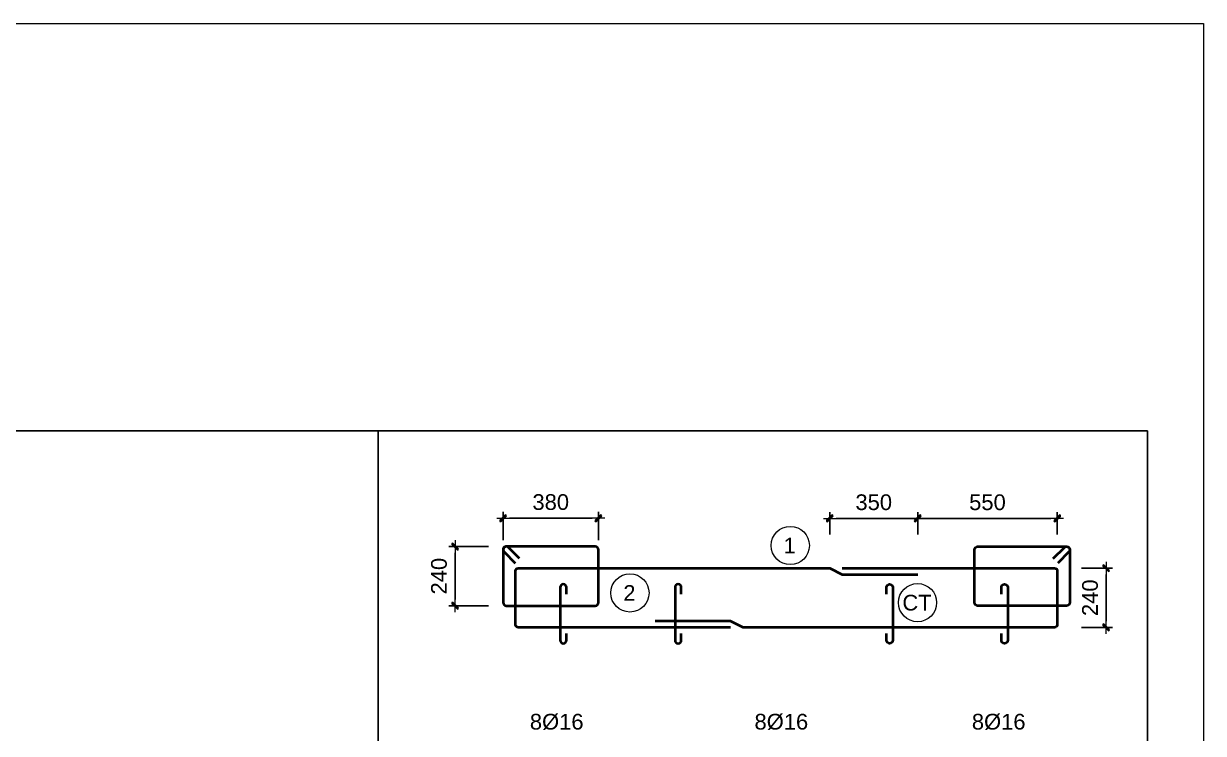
# Model space of a CAD drawing. Header units: millimetres. Extents: x -146909 to 4830753, y -683702 to -336947.
# Drawn here: x 4651639 to 4656331, y -437585 to -434762 of the extents above; entities that cross this region are included whole.
import ezdxf
from ezdxf.enums import TextEntityAlignment as Align

# ---------------------------------------------------------------- set-up
doc = ezdxf.new("R2010")
doc.units = ezdxf.units.MM
doc.header["$MEASUREMENT"] = 0
doc.layers.get('0').update_dxf_attribs({"lineweight": 9})
doc.layers.get('Defpoints').update_dxf_attribs({"color": 10, "lineweight": 0})
for name, color, linetype, lineweight in [("'S_General_Cont_1 Thin", 1, 'Continuous', 18), ("'S_General_Text_3_Member name", 3, 'Continuous', 35), ('CDAI', 3, 'Continuous', 40), ('chunho.q', 1, 'Continuous', 13), ('DBAO', 2, 'Continuous', 13), ('KTH', 154, 'Continuous', 9), ('STICK', 1, 'Continuous', 9)]:
    doc.layers.add(name, color=color, linetype=linetype, lineweight=lineweight)
doc.layers.add('DM', color=1, linetype='Continuous')
doc.layers.add('TBL', color=1, linetype='Continuous')
doc.styles.add('arial', font='arial.ttf', dxfattribs={"width": 0.85})
doc.styles.add('TTP-HelCon', font='arial.ttf')
doc.dimstyles.new('TTP-25', dxfattribs={"dimscale": 25, "dimtxt": 2.5, "dimasz": 1, "dimexe": 1, "dimexo": 1, "dimgap": 0.09, "dimtad": 0, "dimdec": 4, "dimrnd": 10, "dimzin": 9, "dimdsep": 46, "dimtxsty": 'TTP-HelCon', "dimblk": 'Stick', "dimcen": 0.09, "dimdle": 1.5, "dimclrd": 256, "dimclre": 256, "dimclrt": 1, "dimadec": 0, "dimazin": 0, "dimtfac": 1, "dimtdec": 4, "dimtmove": 0, "dimatfit": 3, "dimldrblk": 'ARCHTICK', "dimfxl": 1, "dimtvp": 1, "dimtolj": 1, "dimtzin": 0, "dimarcsym": 0})

# ---------------------------------------------------------------- blocks, each defined once
blk = doc.blocks.new('sign of slab')
at = {"layer": "'S_General_Cont_1 Thin"}
blk.add_circle((-10, 0), 475, dxfattribs=at)
at = {"layer": "'S_General_Text_3_Member name", "style": 'arial'}
blk.add_attdef('S', text='', height=250, dxfattribs=at).set_placement((-23, -1), align=Align.MIDDLE_CENTER)
blk = doc.blocks.new('Stick')
at = {"layer": 'STICK'}
h = blk.add_hatch(color=256, dxfattribs=at)
edge = h.paths.add_edge_path()
edge.add_line((0.3, 0.5), (-0.5, -0.3))
edge.add_arc((-0.4, -0.4), 0.141, 135, 315)
edge.add_line((-0.3, -0.5), (0.5, 0.3))
edge.add_arc((0.4, 0.4), 0.141, 315, 495)
blk.add_line((1, 0), (-1, 0), dxfattribs=at)
blk.add_lwpolyline([(0.3, 0.5), (-0.5, -0.3, 1), (-0.3, -0.5), (0.5, 0.3, 1), (0.3, 0.5, 1)], format="xyb", dxfattribs=at)
blk = doc.blocks.new('*D1385')
at = {"layer": 'Defpoints', "color": 0, "transparency": 16777216}
for p in [(4655749.9, -436729.6), (4655194.9, -436818.4), (4655749.9, -436818.4)]:
    blk.add_point(p, dxfattribs=at)
at = {"layer": 'KTH', "lineweight": -2, "transparency": 16777216}
for p, q in [((4655194.9, -436793.4), (4655194.9, -436704.6)), ((4655749.9, -436793.4), (4655749.9, -436704.6)), ((4655219.9, -436729.6), (4655724.9, -436729.6))]:
    blk.add_line(p, q, dxfattribs=at)
at = {"layer": 'KTH', "lineweight": -2, "transparency": 16777216, "xscale": 25, "yscale": 25, "zscale": 25, "rotation": 180}
blk.add_blockref('Stick', (4655194.9, -436729.6), dxfattribs=at)
at = {"layer": 'KTH', "lineweight": -2, "transparency": 16777216, "xscale": 25, "yscale": 25, "zscale": 25}
blk.add_blockref('Stick', (4655749.9, -436729.6), dxfattribs=at)
at = {"layer": 'KTH', "color": 1, "transparency": 16777216, "insert": (4655472.4, -436665.8), "char_height": 62.5, "attachment_point": 5, "style": 'TTP-HelCon'}
blk.add_mtext('\\A1;550', dxfattribs=at)
blk = doc.blocks.new('_ArchTick')
at = {"color": 0, "linetype": 'ByBlock', "const_width": 0.15}
blk.add_lwpolyline([(-0.5, -0.5), (0.5, 0.5)], dxfattribs=at)
blk = doc.blocks.new('*D1386')
at = {"layer": 'Defpoints', "color": 0, "transparency": 16777216}
for p in [(4654845.2, -436729.6), (4654845.2, -436818.4), (4655194.9, -436818.4)]:
    blk.add_point(p, dxfattribs=at)
at = {"layer": 'KTH', "lineweight": -2, "transparency": 16777216}
for p, q in [((4654845.2, -436793.4), (4654845.2, -436704.6)), ((4655194.9, -436793.4), (4655194.9, -436704.6)), ((4655169.9, -436729.6), (4654870.2, -436729.6))]:
    blk.add_line(p, q, dxfattribs=at)
at = {"layer": 'KTH', "lineweight": -2, "transparency": 16777216, "xscale": 25, "yscale": 25, "zscale": 25, "rotation": 180}
blk.add_blockref('Stick', (4654845.2, -436729.6), dxfattribs=at)
at = {"layer": 'KTH', "lineweight": -2, "transparency": 16777216, "xscale": 25, "yscale": 25, "zscale": 25}
blk.add_blockref('Stick', (4655194.9, -436729.6), dxfattribs=at)
at = {"layer": 'KTH', "color": 1, "transparency": 16777216, "insert": (4655020.1, -436665.7), "char_height": 62.5, "attachment_point": 5, "style": 'TTP-HelCon'}
blk.add_mtext('\\A1;350', dxfattribs=at)
blk = doc.blocks.new('*D1387')
at = {"layer": 'Defpoints', "color": 0, "transparency": 16777216}
for p in [(4655821.7, -436927.5), (4655821.7, -437163), (4655944.4, -437163)]:
    blk.add_point(p, dxfattribs=at)
at = {"layer": 'KTH', "lineweight": -2, "transparency": 16777216}
for p, q in [((4655846.7, -436927.5), (4655969.4, -436927.5)), ((4655944.4, -436952.5), (4655944.4, -437138)), ((4655846.7, -437163), (4655969.4, -437163))]:
    blk.add_line(p, q, dxfattribs=at)
at = {"layer": 'KTH', "lineweight": -2, "transparency": 16777216, "xscale": 25, "yscale": 25, "zscale": 25}
for p, rotation in [((4655944.4, -436927.5), 90), ((4655944.4, -437163), 270)]:
    blk.add_blockref('Stick', p, dxfattribs=dict(at, rotation=rotation))
at = {"layer": 'KTH', "color": 1, "transparency": 16777216, "insert": (4655880.6, -437045.2), "char_height": 62.5, "attachment_point": 5, "rotation": 90, "style": 'TTP-HelCon'}
blk.add_mtext('\\A1;240', dxfattribs=at)
blk = doc.blocks.new('*D1388')
at = {"layer": 'Defpoints', "color": 0, "transparency": 16777216}
for p in [(4653513.5, -436841.5), (4653355.2, -437077), (4653513.5, -437077)]:
    blk.add_point(p, dxfattribs=at)
at = {"layer": 'KTH', "lineweight": -2, "transparency": 16777216}
for p, q in [((4653488.5, -436841.5), (4653330.2, -436841.5)), ((4653355.2, -436866.5), (4653355.2, -437052)), ((4653488.5, -437077), (4653330.2, -437077))]:
    blk.add_line(p, q, dxfattribs=at)
at = {"layer": 'KTH', "lineweight": -2, "transparency": 16777216, "xscale": 25, "yscale": 25, "zscale": 25}
for p, rotation in [((4653355.2, -436841.5), 90), ((4653355.2, -437077), 270)]:
    blk.add_blockref('Stick', p, dxfattribs=dict(at, rotation=rotation))
at = {"layer": 'KTH', "color": 1, "transparency": 16777216, "insert": (4653291.3, -436959.3), "char_height": 62.5, "attachment_point": 5, "rotation": 90, "style": 'TTP-HelCon'}
blk.add_mtext('\\A1;240', dxfattribs=at)
blk = doc.blocks.new('*D1389')
at = {"layer": 'Defpoints', "color": 0, "transparency": 16777216}
for p in [(4653925, -436728.9), (4653546, -436841.5), (4653925, -436841.5)]:
    blk.add_point(p, dxfattribs=at)
at = {"layer": 'KTH', "lineweight": -2, "transparency": 16777216}
for p, q in [((4653546, -436816.5), (4653546, -436703.9)), ((4653925, -436816.5), (4653925, -436703.9)), ((4653571, -436728.9), (4653900, -436728.9))]:
    blk.add_line(p, q, dxfattribs=at)
at = {"layer": 'KTH', "lineweight": -2, "transparency": 16777216, "xscale": 25, "yscale": 25, "zscale": 25, "rotation": 180}
blk.add_blockref('Stick', (4653546, -436728.9), dxfattribs=at)
at = {"layer": 'KTH', "lineweight": -2, "transparency": 16777216, "xscale": 25, "yscale": 25, "zscale": 25}
blk.add_blockref('Stick', (4653925, -436728.9), dxfattribs=at)
at = {"layer": 'KTH', "color": 1, "transparency": 16777216, "insert": (4653735.5, -436665), "char_height": 62.5, "attachment_point": 5, "style": 'TTP-HelCon'}
blk.add_mtext('\\A1;380', dxfattribs=at)

msp = doc.modelspace()

# ---------------------------------------------------------------- linework, layer by layer
at = {"layer": 'CDAI'}
for points in [[(4653611.69198, -436889.48991), (4653567.37178, -436845.16971, 0.6681786379), (4653546.03294, -436854.00854), (4653546.03294, -437064.50854, 0.4142135624), (4653558.53294, -437077.00854), (4653912.53294, -437077.00854, 0.4142135624), (4653925.03294, -437064.50854), (4653925.03294, -436854.00854, 0.4142135624), (4653912.53294, -436841.50854), (4653558.53294, -436841.50854, 0.6681786379), (4653549.69411, -436862.84738), (4653594.01431, -436907.16758)], [(4655734.02062, -436889.48991), (4655778.34082, -436845.16971, -0.6681786379), (4655799.67965, -436854.00854), (4655799.67965, -437064.50854, -0.4142135624), (4655787.17965, -437077.00854), (4655433.17965, -437077.00854, -0.4142135624), (4655420.67965, -437064.50854), (4655420.67965, -436854.00854, -0.4142135624), (4655433.17965, -436841.50854), (4655787.17965, -436841.50854, -0.6681786379), (4655796.01849, -436862.84738), (4655751.69829, -436907.16758)], [(4653797.8563, -437031.18235), (4653797.8563, -437003.68235, 1), (4653772.8563, -437003.68235), (4653772.8563, -437214.18235, 1), (4653797.8563, -437214.18235), (4653797.8563, -437186.68235)], [(4654254.8563, -437031.18235), (4654254.8563, -437003.68235, 1), (4654229.8563, -437003.68235), (4654229.8563, -437214.18235, 1), (4654254.8563, -437214.18235), (4654254.8563, -437186.68235)], [(4655070.8563, -437031.18235), (4655070.8563, -437003.68235, -1), (4655095.8563, -437003.68235), (4655095.8563, -437214.18235, -1), (4655070.8563, -437214.18235), (4655070.8563, -437186.68235)], [(4655527.8563, -437031.18235), (4655527.8563, -437003.68235, -1), (4655552.8563, -437003.68235), (4655552.8563, -437214.18235, -1), (4655527.8563, -437214.18235), (4655527.8563, -437186.68235)]]:
    msp.add_lwpolyline(points, format="xyb", dxfattribs=at)
at = {"layer": 'CDAI', "ltscale": 0.02}
for points in [[(4654450.52488, -437162.95457), (4653605.8563, -437162.95457, -0.4142135624), (4653595.8563, -437152.95457), (4653595.8563, -436937.45457, -0.4142135624), (4653605.8563, -436927.45457), (4654845.18772, -436927.45457), (4654895.18772, -436952.45457), (4655194.92357, -436952.45457)], [(4654895.18772, -436927.45457), (4655739.8563, -436927.45457, -0.4142135624), (4655749.8563, -436937.45457), (4655749.8563, -437152.95457, -0.4142135624), (4655739.8563, -437162.95457), (4654500.52488, -437162.95457), (4654450.52488, -437137.95457), (4654150.78902, -437137.95457)]]:
    msp.add_lwpolyline(points, format="xyb", dxfattribs=at)
at = {"layer": 'DBAO', "color": 1}
msp.add_lwpolyline([(4656331.26887, -448761.98892), (4639581.26887, -448761.98892), (4639581.26887, -434761.98892), (4656331.26887, -434761.98892)], close=True, dxfattribs=at)
at = {"layer": 'TBL'}
for p, q in [((4639785.95583, -436381.37057), (4653048.94877, -436381.37057)), ((4653048.94877, -436381.37057), (4653048.94877, -446892.10152)), ((4653048.94877, -436381.37057), (4656109.12024, -436381.37057)), ((4656109.12024, -436381.37057), (4656109.12024, -446892.10152))]:
    msp.add_line(p, q, dxfattribs=at)

# ---------------------------------------------------------------- block references
ref = msp.add_blockref('sign of slab', (4654689.70449, -436837.39584), dxfattribs=dict(xscale=0.16, yscale=0.16, zscale=0.16))
ref.add_attrib('S', '1', dxfattribs={"layer": 'DM', "height": 62.5, "style": 'arial'}).set_placement((4654685.95047, -436837.55273), align=Align.MIDDLE_CENTER)
ref = msp.add_blockref('sign of slab', (4654052.06464, -437025.99949), dxfattribs=dict(xscale=0.16, yscale=0.16, zscale=0.16))
ref.add_attrib('S', '2', dxfattribs={"layer": 'DM', "height": 62.5, "style": 'arial'}).set_placement((4654048.31062, -437026.15639), align=Align.MIDDLE_CENTER)
ref = msp.add_blockref('sign of slab', (4655195.98391, -437064.50332), dxfattribs=dict(xscale=0.16, yscale=0.16, zscale=0.16))
ref.add_attrib('S', 'CT', dxfattribs={"layer": 'DM', "height": 62.5, "style": 'arial'}).set_placement((4655192.22989, -437064.66021), align=Align.MIDDLE_CENTER)

# ---------------------------------------------------------------- texts
at = {"layer": 'chunho.q', "color": 1, "style": 'arial'}
for p in [(4653652.39746, -437569.29038), (4654545.83496, -437569.29038), (4655410.29946, -437569.29038)]:
    msp.add_text('8%%C16', height=62.5, dxfattribs=at).set_placement(p)

# ---------------------------------------------------------------- dimensions: what is measured, and where the dimension line sits
at = {"layer": 'KTH'}
for base, p1, p2, picture, middle in [((4653925.03294, -436728.87741), (4653546.03294, -436841.50854), (4653925.03294, -436841.50854), '*D1389', (4653735.53294, -436665.01316)), ((4654845.187719, -436729.577136), (4655194.923574, -436818.376685), (4654845.187719, -436818.376685), '*D1386', (4655020.055646, -436665.712879))]:
    dim = msp.add_linear_dim(base=base, p1=p1, p2=p2, dimstyle='TTP-25', override={"dimtmove": 1}, dxfattribs=at)
    dim.commit()
    dim.dimension.update_dxf_attribs({"geometry": picture, "text_midpoint": middle})
dim = msp.add_linear_dim(base=(4655749.8563, -436729.57714), p1=(4655194.92357, -436818.37668), p2=(4655749.8563, -436818.37668), dimstyle='TTP-25', dxfattribs=at)
dim.commit()
dim.dimension.update_dxf_attribs({"geometry": '*D1385', "text_midpoint": (4655472.38994, -436665.75551)})
dim = msp.add_linear_dim(base=(4653355.1691, -437077.00854), p1=(4653513.49909, -436841.50854), p2=(4653513.49909, -437077.00854), angle=90, dimstyle='TTP-25', override={"dimtmove": 1}, dxfattribs=at)
dim.commit()
dim.dimension.update_dxf_attribs({"geometry": '*D1388', "text_midpoint": (4653291.34748, -436959.25854)})
dim = msp.add_linear_dim(base=(4655944.43562, -437162.95457), p1=(4655821.70815, -436927.45457), p2=(4655821.70815, -437162.95457), angle=90, dimstyle='TTP-25', dxfattribs=at)
dim.commit()
dim.dimension.update_dxf_attribs({"geometry": '*D1387', "text_midpoint": (4655880.614, -437045.20457)})

doc.saveas('drawing.dxf')
